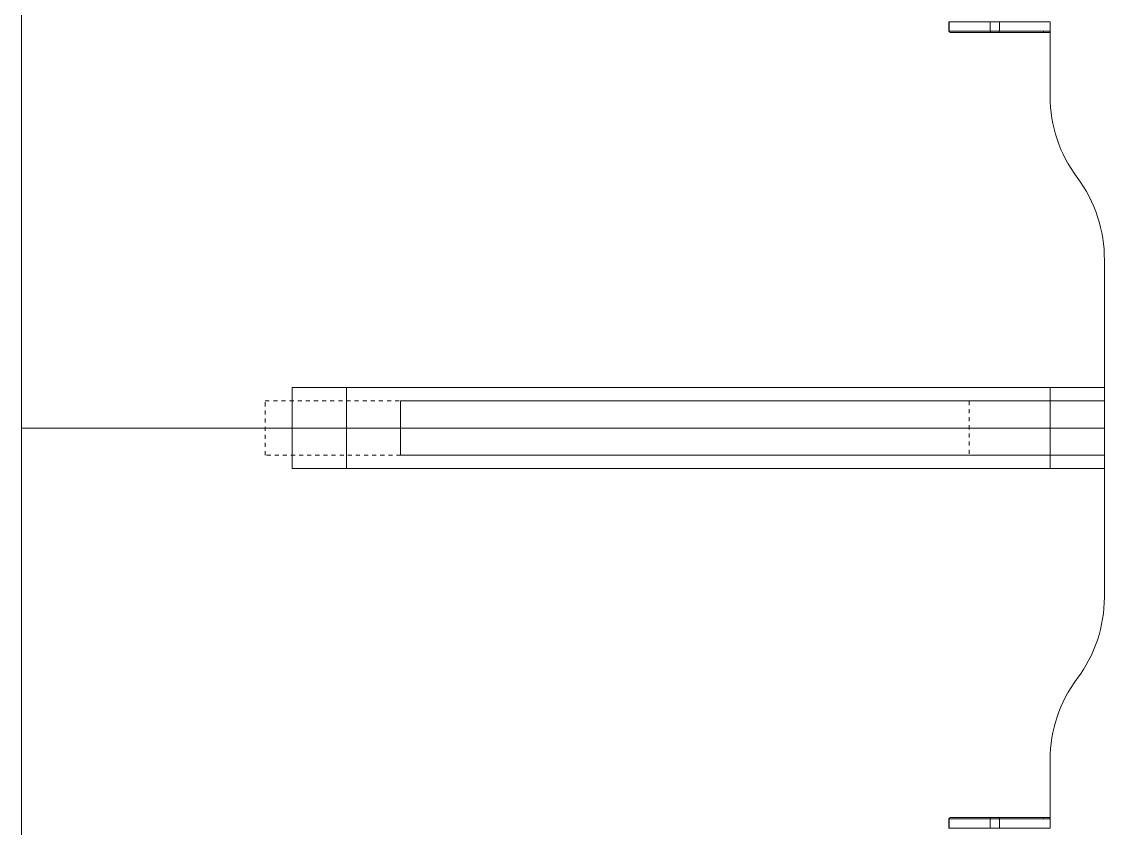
# Model space of a CAD drawing. Header units: millimetres. Extents: x 155927 to 317870, y -36033 to 97293.
# Drawn here: x 204382 to 205182, y 10475 to 11071 of the extents above; entities that cross this region are included whole.
import ezdxf

# ---------------------------------------------------------------- set-up
doc = ezdxf.new("R2010")
doc.units = ezdxf.units.MM
doc.header["$MEASUREMENT"] = 0
doc.linetypes.add('Dash', pattern=[6, 3, -3])
doc.layers.add('I-FURN', color=8, linetype='CONTINUOUS', lineweight=9)
doc.layers.add('I-FURN-HDLN', color=8, linetype='Dash', lineweight=9)

msp = doc.modelspace()

# ---------------------------------------------------------------- linework, layer by layer
at = {"layer": 'I-FURN'}
for p, q in [((204381.83, 12170.61), (204381.83, 10770.61)), ((204381.83, 10770.61), (204381.83, 12170.61)), ((205066.99, 11070.79), (205066.99, 11063.79)), ((205067.17, 11070.79), (205066.99, 11070.79)), ((205066.99, 11070.79), (205066.99, 11063.79)), ((205066.99, 11070.79), (205066.99, 11063.79)), ((205067.17, 11063.79), (205067.17, 11070.79)), ((205097.45, 11070.79), (205067.17, 11070.79)), ((205097.45, 11063.79), (205097.45, 11070.79)), ((205104.37, 11070.79), (205097.45, 11070.79)), ((205104.37, 11063.79), (205104.37, 11070.79)), ((205141.83, 11070.79), (205104.37, 11070.79)), ((205141.83, 11063.79), (205141.83, 11070.79)), ((205141.84, 11063.79), (205141.84, 11070.79)), ((205067.17, 11063.79), (205066.99, 11063.79)), ((205097.45, 11063.79), (205067.17, 11063.79)), ((205067.36, 11063.01), (205067.33, 11063.04)), ((205067.99, 11062.79), (205098.27, 11062.79)), ((205067.99, 11062.79), (205098.27, 11062.79)), ((205104.37, 11063.79), (205097.45, 11063.79)), ((205136.84, 11062.79), (205098.27, 11062.79)), ((205098.27, 11062.79), (205103.81, 11062.79)), ((205103.81, 11062.79), (205140.83, 11062.79)), ((205141.83, 11063.79), (205104.37, 11063.79)), ((205136.84, 11063.79), (205136.84, 11062.79)), ((205140.83, 11062.79), (205136.84, 11062.79)), ((205140.83, 11062.79), (205140.84, 11062.79)), ((205141.83, 11015.61), (205141.83, 11063.79)), ((205141.83, 11063.79), (205141.83, 11015.61)), ((205181.83, 10770.61), (205181.83, 10894.5)), ((205181.83, 10894.5), (205181.83, 10770.61)), ((204581.83, 10800.61), (205181.83, 10800.61)), ((204621.83, 10800.61), (204581.83, 10800.61)), ((204581.83, 10800.61), (204581.83, 10740.61)), ((204581.83, 10740.61), (204581.83, 10800.61)), ((205141.83, 10800.61), (204621.83, 10800.61)), ((204621.83, 10800.61), (204621.83, 10740.61)), ((204621.83, 10800.61), (204621.83, 10740.61)), ((205181.83, 10800.61), (205141.83, 10800.61)), ((205141.83, 10800.61), (205141.83, 10740.61)), ((205141.83, 10800.61), (205141.83, 10790.61)), ((205181.83, 10800.61), (205181.83, 10790.61)), ((205181.83, 10800.61), (205181.83, 10740.61)), ((204661.83, 10790.61), (204661.83, 10750.61)), ((205181.83, 10790.61), (204661.83, 10790.61)), ((205181.83, 10750.61), (205181.83, 10790.61)), ((205181.83, 10770.61), (204381.83, 10770.61)), ((204381.83, 10770.61), (204381.83, 9370.61)), ((204381.83, 9370.61), (204381.83, 10770.61)), ((204381.83, 10770.61), (205181.83, 10770.61)), ((204381.83, 10770.61), (205181.83, 10770.61)), ((205181.83, 10770.61), (204381.83, 10770.61)), ((205181.83, 10645.61), (205181.83, 10770.61)), ((205181.83, 10770.61), (205181.83, 10645.61)), ((204661.83, 10750.61), (205181.83, 10750.61)), ((205141.83, 10750.61), (205141.83, 10740.61)), ((205181.83, 10750.61), (205181.83, 10740.61)), ((204581.83, 10740.61), (204621.83, 10740.61)), ((205181.83, 10740.61), (204581.83, 10740.61)), ((204621.83, 10740.61), (205141.83, 10740.61)), ((205141.83, 10740.61), (205181.83, 10740.61)), ((205141.83, 10481.91), (205141.83, 10525.61)), ((205141.83, 10525.61), (205141.83, 10481.91)), ((205066.99, 10481.91), (205066.99, 10474.91)), ((205066.99, 10481.91), (205067.17, 10481.91)), ((205066.99, 10481.91), (205066.99, 10474.91)), ((205066.99, 10474.91), (205066.99, 10481.91)), ((205067.17, 10481.91), (205097.45, 10481.91)), ((205067.17, 10481.91), (205067.17, 10474.91)), ((205067.33, 10482.65), (205067.36, 10482.68)), ((205098.27, 10482.91), (205067.99, 10482.91)), ((205098.27, 10482.91), (205067.99, 10482.91)), ((205097.45, 10481.91), (205104.37, 10481.91)), ((205097.45, 10481.91), (205097.45, 10474.91)), ((205098.27, 10482.91), (205136.84, 10482.91)), ((205103.81, 10482.91), (205098.27, 10482.91)), ((205140.83, 10482.91), (205103.81, 10482.91)), ((205104.37, 10481.91), (205141.83, 10481.91)), ((205104.37, 10481.91), (205104.37, 10474.91)), ((205136.84, 10482.91), (205136.84, 10481.91)), ((205136.84, 10482.91), (205140.83, 10482.91)), ((205141.83, 10481.91), (205141.83, 10474.91)), ((205141.84, 10474.91), (205141.84, 10481.91)), ((205066.99, 10474.91), (205067.17, 10474.91)), ((205067.17, 10474.91), (205097.45, 10474.91)), ((205097.45, 10474.91), (205104.37, 10474.91)), ((205104.37, 10474.91), (205141.83, 10474.91))]:
    msp.add_line(p, q, dxfattribs=at)
at = {"layer": 'I-FURN', "flags": 128}
for points in [[(205067.13, 11063.28), (205067.11, 11063.32), (205067.09, 11063.35), (205067.08, 11063.39), (205067.06, 11063.43), (205067.05, 11063.46), (205067.03, 11063.5), (205067.02, 11063.54), (205067.02, 11063.58), (205067.01, 11063.62), (205067, 11063.66), (205067, 11063.7), (205066.99, 11063.74), (205066.99, 11063.78), (205066.99, 11063.79)], [(205098.27, 11062.79), (205098.37, 11062.79), (205098.47, 11062.79), (205098.57, 11062.79), (205098.68, 11062.79), (205098.79, 11062.79), (205098.91, 11062.79), (205099.03, 11062.79), (205099.16, 11062.79), (205099.29, 11062.79), (205099.42, 11062.79), (205099.56, 11062.79), (205099.7, 11062.79), (205099.85, 11062.79), (205099.99, 11062.79), (205100.14, 11062.79), (205100.29, 11062.79), (205100.44, 11062.79), (205100.6, 11062.79), (205100.75, 11062.79), (205100.91, 11062.79), (205101.07, 11062.79), (205101.23, 11062.79), (205101.39, 11062.79), (205101.55, 11062.79), (205101.71, 11062.79), (205101.87, 11062.79), (205102.03, 11062.79), (205102.19, 11062.79), (205102.34, 11062.79), (205102.5, 11062.79), (205102.65, 11062.79), (205102.81, 11062.79), (205102.96, 11062.79), (205103.11, 11062.79), (205103.25, 11062.79), (205103.4, 11062.79), (205103.54, 11062.79), (205103.67, 11062.79), (205103.81, 11062.79)], [(205103.81, 11062.79), (205106.59, 11062.79), (205109.29, 11062.79), (205111.9, 11062.79), (205114.42, 11062.79), (205116.85, 11062.79), (205119.18, 11062.79), (205121.41, 11062.79), (205123.54, 11062.79), (205125.55, 11062.79), (205127.45, 11062.79), (205129.24, 11062.79), (205130.91, 11062.79), (205132.46, 11062.79), (205133.89, 11062.79), (205135.19, 11062.79), (205136.36, 11062.79), (205137.41, 11062.79), (205138.32, 11062.79), (205139.1, 11062.79), (205139.75, 11062.79), (205140.26, 11062.79), (205140.64, 11062.79), (205140.83, 11062.79)], [(205140.84, 11062.79), (205140.84, 11062.79), (205140.83, 11062.79), (205140.81, 11062.79), (205140.79, 11062.79), (205140.76, 11062.79), (205140.72, 11062.79), (205140.68, 11062.79), (205140.64, 11062.79), (205140.58, 11062.79), (205140.52, 11062.79), (205140.46, 11062.79), (205140.39, 11062.79), (205140.31, 11062.79), (205140.23, 11062.79), (205140.14, 11062.79), (205140.05, 11062.79), (205139.95, 11062.79), (205139.85, 11062.79), (205139.74, 11062.79), (205139.63, 11062.79), (205139.51, 11062.79), (205139.39, 11062.79), (205139.26, 11062.79), (205139.13, 11062.79), (205139, 11062.79), (205138.86, 11062.79), (205138.72, 11062.79), (205138.58, 11062.79), (205138.44, 11062.79), (205138.29, 11062.79), (205138.14, 11062.79), (205137.99, 11062.79), (205137.83, 11062.79), (205137.68, 11062.79), (205137.52, 11062.79), (205137.36, 11062.79), (205137.2, 11062.79), (205137.04, 11062.79), (205136.88, 11062.79), (205136.84, 11062.79)], [(205141.84, 11063.79), (205141.84, 11063.75), (205141.84, 11063.71), (205141.83, 11063.67), (205141.83, 11063.63), (205141.82, 11063.59), (205141.81, 11063.55), (205141.8, 11063.51), (205141.79, 11063.47), (205141.78, 11063.44), (205141.76, 11063.4), (205141.74, 11063.36), (205141.73, 11063.33), (205141.71, 11063.29), (205141.69, 11063.26), (205141.66, 11063.22), (205141.64, 11063.19), (205141.62, 11063.16), (205141.59, 11063.13), (205141.56, 11063.1), (205141.54, 11063.07), (205141.51, 11063.04), (205141.48, 11063.02), (205141.45, 11062.99), (205141.41, 11062.97), (205141.38, 11062.95), (205141.35, 11062.93), (205141.31, 11062.91), (205141.27, 11062.89), (205141.24, 11062.87), (205141.2, 11062.86), (205141.16, 11062.84), (205141.13, 11062.83), (205141.09, 11062.82), (205141.05, 11062.81), (205141.01, 11062.8), (205140.97, 11062.8), (205140.93, 11062.79), (205140.89, 11062.79), (205140.85, 11062.79), (205140.84, 11062.79)], [(205066.99, 10481.91), (205066.99, 10481.95), (205067, 10481.99), (205067, 10482.03), (205067.01, 10482.07), (205067.01, 10482.11), (205067.02, 10482.15), (205067.03, 10482.19), (205067.04, 10482.22), (205067.06, 10482.26), (205067.07, 10482.3), (205067.09, 10482.34), (205067.11, 10482.37), (205067.13, 10482.41)], [(205103.81, 10482.91), (205103.67, 10482.91), (205103.54, 10482.91), (205103.4, 10482.91), (205103.25, 10482.91), (205103.11, 10482.91), (205102.96, 10482.91), (205102.81, 10482.91), (205102.65, 10482.91), (205102.5, 10482.91), (205102.34, 10482.91), (205102.19, 10482.91), (205102.03, 10482.91), (205101.87, 10482.91), (205101.71, 10482.91), (205101.55, 10482.91), (205101.39, 10482.91), (205101.23, 10482.91), (205101.07, 10482.91), (205100.91, 10482.91), (205100.75, 10482.91), (205100.6, 10482.91), (205100.44, 10482.91), (205100.29, 10482.91), (205100.14, 10482.91), (205099.99, 10482.91), (205099.85, 10482.91), (205099.7, 10482.91), (205099.56, 10482.91), (205099.42, 10482.91), (205099.29, 10482.91), (205099.16, 10482.91), (205099.03, 10482.91), (205098.91, 10482.91), (205098.79, 10482.91), (205098.68, 10482.91), (205098.57, 10482.91), (205098.47, 10482.91), (205098.37, 10482.91), (205098.27, 10482.91)], [(205140.83, 10482.91), (205140.55, 10482.91), (205140.14, 10482.91), (205139.59, 10482.91), (205138.91, 10482.91), (205138.09, 10482.91), (205137.14, 10482.91), (205136.06, 10482.91), (205134.85, 10482.91), (205133.52, 10482.91), (205132.06, 10482.91), (205130.48, 10482.91), (205128.77, 10482.91), (205126.96, 10482.91), (205125.02, 10482.91), (205122.98, 10482.91), (205120.83, 10482.91), (205118.57, 10482.91), (205116.21, 10482.91), (205113.76, 10482.91), (205111.21, 10482.91), (205108.57, 10482.91), (205105.85, 10482.91), (205103.81, 10482.91)], [(205136.84, 10482.91), (205137, 10482.91), (205137.16, 10482.91), (205137.32, 10482.91), (205137.48, 10482.91), (205137.63, 10482.91), (205137.79, 10482.91), (205137.94, 10482.91), (205138.1, 10482.91), (205138.25, 10482.91), (205138.4, 10482.91), (205138.54, 10482.91), (205138.69, 10482.91), (205138.83, 10482.91), (205138.96, 10482.91), (205139.1, 10482.91), (205139.23, 10482.91), (205139.35, 10482.91), (205139.48, 10482.91), (205139.59, 10482.91), (205139.71, 10482.91), (205139.82, 10482.91), (205139.92, 10482.91), (205140.02, 10482.91), (205140.12, 10482.91), (205140.21, 10482.91), (205140.29, 10482.91), (205140.37, 10482.91), (205140.44, 10482.91), (205140.51, 10482.91), (205140.57, 10482.91), (205140.62, 10482.91), (205140.67, 10482.91), (205140.71, 10482.91), (205140.75, 10482.91), (205140.78, 10482.91), (205140.81, 10482.91), (205140.82, 10482.91), (205140.83, 10482.91), (205140.84, 10482.91)], [(205140.84, 10482.91), (205140.84, 10482.91), (205140.83, 10482.91)], [(205140.84, 10482.91), (205140.88, 10482.91), (205140.92, 10482.91), (205140.96, 10482.9), (205141, 10482.9), (205141.04, 10482.89), (205141.08, 10482.88), (205141.12, 10482.87), (205141.15, 10482.86), (205141.19, 10482.85), (205141.23, 10482.83), (205141.27, 10482.81), (205141.3, 10482.8), (205141.34, 10482.78), (205141.37, 10482.76), (205141.4, 10482.73), (205141.44, 10482.71), (205141.47, 10482.69), (205141.5, 10482.66), (205141.53, 10482.63), (205141.56, 10482.61), (205141.58, 10482.58), (205141.61, 10482.55), (205141.63, 10482.52), (205141.66, 10482.48), (205141.68, 10482.45), (205141.7, 10482.42), (205141.72, 10482.38), (205141.74, 10482.35), (205141.76, 10482.31), (205141.77, 10482.27), (205141.79, 10482.23), (205141.8, 10482.2), (205141.81, 10482.16), (205141.82, 10482.12), (205141.82, 10482.08), (205141.83, 10482.04), (205141.84, 10482), (205141.84, 10481.96), (205141.84, 10481.92), (205141.84, 10481.91)]]:
    msp.add_lwpolyline(points, dxfattribs=at)
at = {"layer": 'I-FURN'}
for centre, radius, start, end in [((205241.83, 11015.61), 100, 180, 216.8699), ((205241.83, 11015.61), 100, 180, 216.8699), ((205081.81, 10895.6), 100.03, 359.37439, 36.8699), ((205081.81, 10895.6), 100.03, 359.37439, 36.8699), ((205081.83, 10645.61), 100, 323.1301, 0), ((205081.83, 10645.61), 100, 323.1301, 0), ((205241.83, 10525.61), 100, 143.1301, 180), ((205241.83, 10525.61), 100, 143.1301, 180)]:
    msp.add_arc(centre, radius, start, end, dxfattribs=at)
for centre, major_axis, ratio, start_param, end_param in [((205067.99, 11063.79), (0, -1), 0.819152, 4.712389, 6.283185), ((205098.27, 11063.79), (0, -1), 0.819152, 4.712389, 6.283185), ((205103.81, 11063.79), (0, -1), 0.56467, 0, 1.570796), ((205140.83, 11063.79), (0, -1), 0.998113, 0, 1.570796), ((205067.99, 10481.91), (0, 1), 0.819152, 0, 1.570796), ((205098.27, 10481.91), (0, -1), 0.819152, 3.141593, 4.712389), ((205103.81, 10481.91), (0, -1), 0.56467, 1.570796, 3.141593), ((205140.83, 10481.91), (0, -1), 0.998113, 1.570796, 3.141593)]:
    msp.add_ellipse(centre, major_axis=major_axis, ratio=ratio, start_param=start_param, end_param=end_param, dxfattribs=at)
at = {"layer": 'I-FURN-HDLN'}
for p, q in [((204561.83, 10750.61), (204561.83, 10790.61)), ((204561.83, 10790.61), (205081.83, 10790.61)), ((205081.83, 10790.61), (205081.83, 10750.61)), ((205081.83, 10750.61), (204561.83, 10750.61))]:
    msp.add_line(p, q, dxfattribs=at)

doc.saveas('drawing.dxf')
